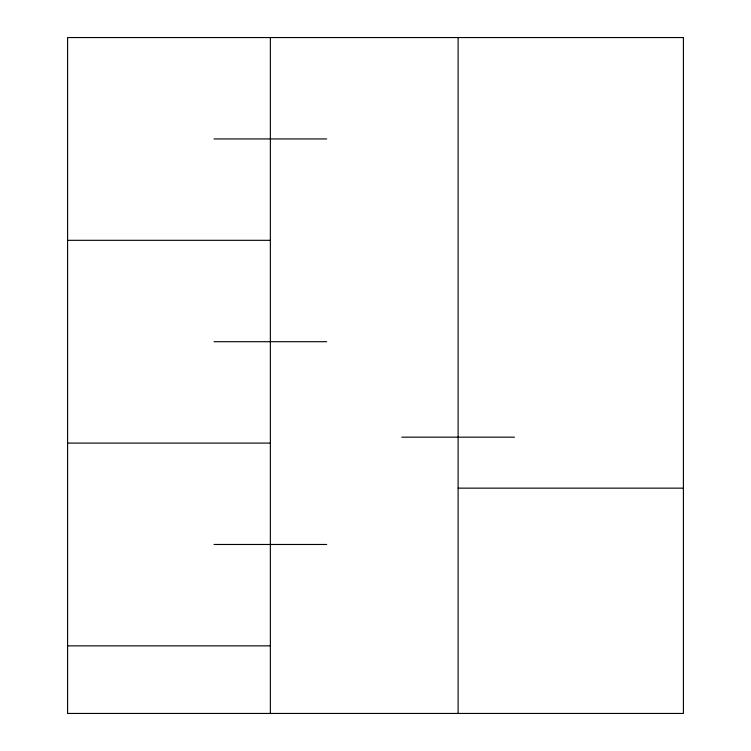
<?xml version="1.0" encoding="UTF-8"?>
<svg xmlns="http://www.w3.org/2000/svg" width="751" height="751" viewBox="0 0 751 751"><rect width="100%" height="100%" fill="white"/><g stroke="black" fill="none" stroke-linecap="round" stroke-linejoin="round"><path stroke-width="1.13" d="M214.035 138.935L326.685 138.935M67.59 240.32L270.36 240.32M214.035 341.705L326.685 341.705M401.785 437.166L514.435 437.166M67.59 443.09L270.36 443.09M458.11 488.15L683.41 488.15M214.035 544.475L326.685 544.475M67.59 645.86L270.36 645.86M458.11 37.55L458.11 713.45M270.36 37.55L270.36 713.45M683.41 37.55L67.59 37.55L67.59 713.45L683.41 713.45L683.41 37.55"/></g></svg>
